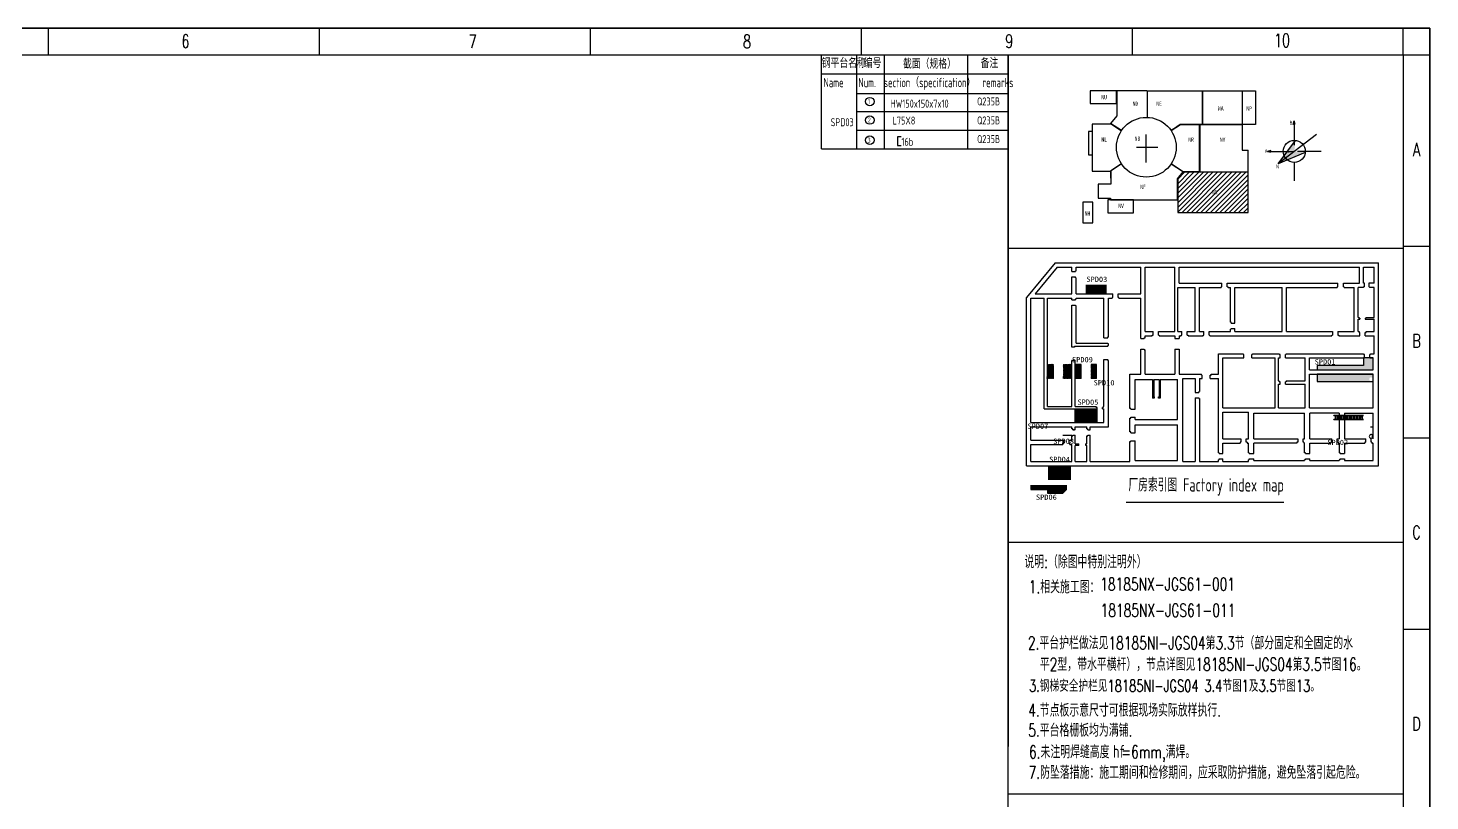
# Model space of a CAD drawing. Extents: x -110916 to 14423, y -159679 to 774005.
# Drawn here: x -58267 to -5716, y 456168 to 485130 of the extents above; entities that cross this region are included whole.
import ezdxf
from ezdxf.enums import TextEntityAlignment as Align

# ---------------------------------------------------------------- set-up
doc = ezdxf.new("R2010")
doc.units = 0
for name, pattern in [('CENTER', [2, 1.25, -0.25, 0.25, -0.25]), ('CONTINOUS', [0]), ('DASH', [0.35, 0.25, -0.1]), ('DOTE', [2.42, 2, -0.2, 0.02, -0.2]), ('HIDDEN', [0.375, 0.25, -0.125])]:
    doc.linetypes.add(name, pattern=pattern)
doc.layers.get('0').update_dxf_attribs({"linetype": 'CONTINUOUS'})
doc.layers.add('_TSZ_PLOT_MARK', color=1, linetype='CONTINUOUS', plot=False)
for name, color, linetype in [('C77(文本)', 3, 'CONTINUOUS'), ('DEN202303', 1, 'CONTINUOUS'), ('DOTE', 11, 'DOTE'), ('DX条件钢平台', 52, 'CONTINUOUS'), ('NUM', 7, 'CONTINUOUS'), ('PDIM', 3, 'CONTINUOUS'), ('STEEL', 7, 'CONTINUOUS'), ('TEXT', 7, 'CONTINUOUS'), ('Wall', 7, 'CONTINUOUS'), ('图框', 4, 'CONTINOUS'), ('土建', 4, 'CONTINUOUS'), ('墙柱标注', 220, 'CONTINUOUS'), ('房间号', 7, 'CONTINUOUS'), ('指北针', 3, 'CONTINUOUS'), ('梁__虚线', 4, 'DASH'), ('河北布置专业DX条件2015.6.5', 1, 'CONTINUOUS')]:
    doc.layers.add(name, color=color, linetype=linetype)
doc.styles.add('0902', font='tssdeng.shx', dxfattribs={"width": 0.7, "bigfont": 'tssdchn.shx'})
doc.styles.add('1', font='ROMANS', dxfattribs={"width": 0.7, "bigfont": 'HZTXT'})
doc.styles.add('HT', font='simhei.ttf')
doc.styles.add('HZ', font='TXT.shx', dxfattribs={"width": 0.7, "bigfont": 'hz.shx'})
doc.styles.add('S1', font='tssdeng.shx', dxfattribs={"width": 0.7, "bigfont": 'tssdchn.shx'})
doc.styles.add('TSSD_DIMENSION', font='tssdeng.shx', dxfattribs={"width": 0.7, "bigfont": 'Hztxt.shx'})
doc.styles.add('TSSD_Rein', font='Tssdeng.shx', dxfattribs={"width": 0.7, "bigfont": 'hztxt.shx'})
pattern_1 = [(0, (-396132.276, 909223.133), (0, 27.94), [20.32, -7.62]), (90, (-396132.276, 909223.133), (-27.94, 2e-15), [20.32, -7.62])]
pattern_2 = [(0, (-1795296.207, 3137539.48), (0, 27.94), [20.32, -7.62]), (90, (-1795296.207, 3137539.48), (-27.94, 2e-15), [20.32, -7.62])]

# ---------------------------------------------------------------- blocks, each defined once
blk = doc.blocks.new('*U51')
at = {"layer": '图框'}
blk.add_line((0, 500), (0, -500), dxfattribs=at)
blk = doc.blocks.new('*U52')
at = {"color": 0, "linetype": 'ByBlock', "lineweight": -2, "transparency": 16777216}
for p in [(50800, 0), (60960, 0), (71120, 0), (81280, 0), (91440, 0)]:
    blk.add_blockref('*U51', p, dxfattribs=at)
blk = doc.blocks.new('A$C3DE578EB')
at = {"layer": 'Wall', "linetype": 'HIDDEN'}
h = blk.add_hatch(dxfattribs=at)
h.set_pattern_fill('ANSI31', color=2, scale=3, style=0)
h.set_pattern_definition([(45, (-5943.466, 331319.66), (-6.7351921, 6.7351921), [])])
h.paths.add_polyline_path([(4784, 2580), (4754, 2580), (4754, 2540), (4784, 2540)])
h = blk.add_hatch(dxfattribs=at)
h.set_pattern_fill('ANSI31', color=2, scale=3, style=0)
h.set_pattern_definition([(45, (-5755.466, 331319.66), (-6.7351921, 6.7351921), [])])
h.paths.add_polyline_path([(4972, 2580), (4942, 2580), (4942, 2540), (4972, 2540)])
at = {"layer": 'Wall'}
for p, q in [((1071, 7600), (0, 6302)), ((1146, 7440), (321, 6440)), ((1071, 7600), (13192, 7600)), ((1146, 7440), (1700, 7440)), ((1700, 7338), (1700, 7440)), ((1700, 7280), (1700, 7440)), ((1860, 7440), (4282, 7440)), ((1860, 7338), (1860, 7440)), ((1860, 7310), (1860, 7440)), ((4242, 7440), (4282, 7440)), ((4282, 6440), (4282, 7440)), ((4442, 7440), (5552, 7440)), ((4442, 5030), (4442, 7440)), ((5552, 5030), (5552, 7440)), ((5712, 7440), (12472, 7440)), ((5712, 6840), (5712, 7440)), ((12472, 6840), (12472, 7440)), ((12632, 6840), (12632, 7440)), ((12632, 7440), (13032, 7440)), ((13032, 6840), (13032, 7440)), ((13192, 0), (13192, 7600)), ((1700, 7280), (1830, 7280)), ((1700, 6440), (1700, 7080)), ((1700, 7080), (1830, 7080)), ((1830, 7310), (1860, 7310)), ((1830, 7280), (1830, 7310)), ((1830, 7050), (1830, 7080)), ((1830, 7050), (1860, 7050)), ((1860, 6440), (1860, 7050)), ((5712, 6840), (7322, 6840)), ((7322, 6710), (7322, 6840)), ((7522, 6710), (7522, 6840)), ((7522, 6840), (11672, 6840)), ((11672, 6710), (11672, 6840)), ((11872, 6710), (11872, 6840)), ((11872, 6840), (12472, 6840)), ((12662, 6840), (12632, 6840)), ((12662, 6710), (12662, 6840)), ((13032, 6840), (12822, 6840)), ((12822, 6840), (12822, 6710)), ((321, 6440), (1700, 6440)), ((1860, 6440), (3232, 6440)), ((3202, 6310), (3202, 6280)), ((3232, 6310), (3202, 6310)), ((3232, 6310), (3232, 6440)), ((3432, 6440), (4282, 6440)), ((3432, 6310), (3432, 6440)), ((3462, 6310), (3432, 6310)), ((3462, 6280), (3462, 6310)), ((5672, 6680), (6322, 6680)), ((5672, 5030), (5672, 6680)), ((6322, 5030), (6322, 6680)), ((6482, 5030), (6482, 6680)), ((6482, 6680), (7292, 6680)), ((7292, 6710), (7322, 6710)), ((7292, 6680), (7292, 6710)), ((7522, 6710), (7552, 6710)), ((7552, 6680), (7552, 6710)), ((7552, 6680), (7642, 6680)), ((7642, 5380), (7642, 6680)), ((7802, 6680), (9582, 6680)), ((7802, 5350), (7802, 6680)), ((9582, 6460), (9582, 6680)), ((9582, 5030), (9582, 6680)), ((9742, 6680), (11642, 6680)), ((9742, 6460), (9742, 6680)), ((9742, 5030), (9742, 6680)), ((11642, 6680), (11642, 6710)), ((11642, 6710), (11672, 6710)), ((11872, 6710), (11902, 6710)), ((11902, 6680), (11902, 6710)), ((11902, 6680), (12272, 6680)), ((12272, 5030), (12272, 6680)), ((12432, 5560), (12432, 6680)), ((12632, 6680), (12432, 6680)), ((12632, 6680), (12632, 6710)), ((12662, 6710), (12632, 6710)), ((12852, 6710), (12822, 6710)), ((12852, 6710), (12852, 6680)), ((13032, 6680), (12852, 6680)), ((13032, 5560), (13032, 6680)), ((0, 0), (0, 6302)), ((160, 6280), (660, 6280)), ((160, 1620), (160, 6280)), ((660, 2140), (660, 6280)), ((780, 6280), (1700, 6280)), ((780, 2220), (780, 6280)), ((1700, 6220), (1700, 6280)), ((1700, 6220), (1830, 6220)), ((1700, 6020), (1830, 6020)), ((1700, 4480), (1700, 6020)), ((1830, 6220), (1830, 6250)), ((1860, 6250), (1830, 6250)), ((1830, 6020), (1830, 5990)), ((1860, 5990), (1830, 5990)), ((1860, 6280), (2892, 6280)), ((1860, 6250), (1860, 6280)), ((1860, 6250), (1860, 6280)), ((1860, 4600), (1860, 5990)), ((2892, 4800), (2892, 6280)), ((3072, 6280), (3202, 6280)), ((3072, 4830), (3072, 6280)), ((3462, 6280), (4282, 6280)), ((4282, 4770), (4282, 6280)), ((7672, 5380), (7642, 5380)), ((7672, 5350), (7672, 5380)), ((7672, 5350), (7802, 5350)), ((12432, 5560), (12462, 5560)), ((12432, 5500), (12492, 5500)), ((12432, 5030), (12432, 5500)), ((12492, 5530), (12492, 5500)), ((12692, 5530), (12692, 5500)), ((12692, 5500), (13032, 5500)), ((12722, 5560), (13032, 5560)), ((13032, 5030), (13032, 5500)), ((2892, 4800), (3042, 4800)), ((3042, 4800), (3042, 4830)), ((3072, 4830), (3042, 4830)), ((4282, 4770), (4412, 4770)), ((4442, 5030), (4742, 5030)), ((4442, 4870), (4712, 4870)), ((4442, 4800), (4442, 4870)), ((4742, 4900), (4742, 5030)), ((4942, 5030), (5552, 5030)), ((4942, 4900), (4942, 5030)), ((4972, 4870), (5552, 4870)), ((5552, 4870), (5552, 4770)), ((5552, 4770), (5712, 4770)), ((5672, 5030), (5822, 5030)), ((5712, 4870), (5712, 4770)), ((5712, 4870), (5792, 4870)), ((5822, 4900), (5822, 5030)), ((6022, 5030), (6322, 5030)), ((6022, 4900), (6022, 5030)), ((6052, 4870), (6612, 4870)), ((6482, 5030), (6642, 5030)), ((6612, 4870), (6612, 4900)), ((6612, 4900), (6642, 4900)), ((6642, 4900), (6642, 5030)), ((6842, 4900), (6842, 5030)), ((6842, 5030), (7642, 5030)), ((6842, 4900), (6872, 4900)), ((6872, 4870), (6872, 4900)), ((6872, 4870), (11442, 4870)), ((7642, 5030), (7642, 5120)), ((7672, 5120), (7642, 5120)), ((7672, 5150), (7672, 5120)), ((7672, 5150), (7802, 5150)), ((7802, 5030), (7802, 5150)), ((7802, 5030), (9582, 5030)), ((9742, 5030), (11472, 5030)), ((11472, 5030), (11472, 4900)), ((11672, 5030), (12272, 5030)), ((11672, 5030), (11672, 4900)), ((11702, 4870), (12492, 4870)), ((12432, 5030), (12462, 5030)), ((12492, 4870), (12492, 5000)), ((12692, 4870), (12692, 5000)), ((12692, 4870), (13032, 4870)), ((12722, 5030), (13032, 5030)), ((13032, 4200), (13032, 4870)), ((1700, 4450), (1700, 4480)), ((1790, 4450), (1700, 4450)), ((1790, 4480), (3042, 4480)), ((1790, 4480), (1790, 4450)), ((1860, 4600), (2892, 4600)), ((2892, 4600), (3042, 4600)), ((3042, 4600), (3042, 4570)), ((3072, 4570), (3042, 4570)), ((3072, 4510), (3072, 4570)), ((4282, 4370), (4411, 4370)), ((4282, 3430), (4282, 4370)), ((4442, 3430), (4442, 4340)), ((5552, 4370), (5712, 4370)), ((5552, 4370), (5552, 3430)), ((5712, 4370), (5712, 3430)), ((1700, 2220), (1700, 3950)), ((1790, 3950), (1700, 3950)), ((1790, 3920), (1790, 3950)), ((1790, 3920), (1820, 3920)), ((1820, 2220), (1820, 3920)), ((2892, 3980), (3042, 3980)), ((2892, 2220), (2892, 3980)), ((3072, 1460), (3072, 3950)), ((7192, 4200), (8112, 4200)), ((7192, 3430), (7192, 4200)), ((7352, 4040), (8142, 4040)), ((7352, 2170), (7352, 4040)), ((8142, 4040), (8142, 4170)), ((8442, 4040), (8442, 4170)), ((8442, 4040), (9322, 4040)), ((8472, 4200), (9472, 4200)), ((9322, 2170), (9322, 4040)), ((9442, 3180), (9442, 4040)), ((9442, 4040), (9502, 4040)), ((9502, 4040), (9502, 4170)), ((9702, 4040), (9702, 4170)), ((9702, 4040), (10442, 4040)), ((9732, 4200), (12632, 4200)), ((10442, 3180), (10442, 4040)), ((10602, 4040), (12662, 4040)), ((10602, 3600), (10602, 4040)), ((12662, 4040), (12662, 4170)), ((12862, 4040), (12862, 4170)), ((12862, 4040), (12992, 4040)), ((12892, 4200), (13032, 4200)), ((12992, 3600), (12992, 4040)), ((3872, 3430), (4282, 3430)), ((3872, 2150), (3872, 3430)), ((4072, 2120), (4072, 3230)), ((4072, 3230), (4723, 3230)), ((4442, 3430), (5552, 3430)), ((4723, 3230), (4723, 2540)), ((4763, 3230), (4963, 3230)), ((4763, 3230), (4763, 2580)), ((4963, 3230), (4963, 2580)), ((5003, 3230), (5652, 3230)), ((5003, 3230), (5003, 2540)), ((5652, 1740), (5652, 3230)), ((5712, 3430), (6552, 3430)), ((5852, 160), (5852, 3270)), ((5852, 3270), (6322, 3270)), ((6322, 3270), (6322, 2750)), ((6482, 3270), (6482, 2780)), ((6482, 3270), (6582, 3270)), ((6552, 3400), (6552, 3430)), ((6552, 3400), (6582, 3400)), ((6582, 3270), (6582, 3400)), ((6882, 3270), (6882, 3400)), ((6882, 3400), (6912, 3400)), ((6882, 3270), (7192, 3270)), ((6912, 3430), (7192, 3430)), ((6912, 3400), (6912, 3430)), ((7192, 1660), (7192, 3270)), ((9442, 3180), (9472, 3180)), ((9472, 3150), (9472, 3180)), ((9732, 3180), (10442, 3180)), ((9732, 3180), (9732, 3150)), ((10602, 3600), (12992, 3600)), ((10602, 2170), (10602, 3440)), ((10602, 3440), (12992, 3440)), ((12992, 2170), (12992, 3440)), ((6322, 2750), (6452, 2750)), ((6452, 2780), (6482, 2780)), ((6452, 2780), (6452, 2750)), ((9442, 3060), (9502, 3060)), ((9442, 2170), (9442, 3060)), ((9502, 3150), (9472, 3150)), ((9502, 3060), (9502, 3150)), ((9702, 3060), (9702, 3150)), ((9732, 3150), (9702, 3150)), ((9702, 3060), (10442, 3060)), ((10442, 2170), (10442, 3060)), ((660, 2140), (2642, 2140)), ((780, 2220), (1700, 2220)), ((1820, 2220), (2612, 2220)), ((2642, 2140), (2642, 2190)), ((2842, 2140), (2842, 2190)), ((2842, 2140), (2892, 2140)), ((2872, 2220), (2892, 2220)), ((2892, 1620), (2892, 2140)), ((3902, 2120), (4072, 2120)), ((4784, 2540), (4723, 2540)), ((5003, 2540), (4942, 2540)), ((6322, 2550), (6452, 2550)), ((6322, 2550), (6322, 160)), ((6452, 2550), (6452, 2520)), ((6452, 2520), (6482, 2520)), ((6482, 2520), (6482, 160)), ((7352, 2170), (9322, 2170)), ((9442, 2170), (10442, 2170)), ((10602, 2170), (12992, 2170)), ((160, 1620), (2892, 1620)), ((3872, 1270), (3872, 1790)), ((3902, 1820), (4072, 1820)), ((4072, 1740), (4072, 1820)), ((4072, 1740), (5652, 1740)), ((7192, 490), (7192, 1660)), ((7352, 1010), (7352, 2010)), ((7352, 2010), (8312, 2010)), ((7352, 2010), (8312, 2010)), ((8312, 1010), (8312, 2010)), ((8312, 1930), (8312, 2010)), ((8512, 1970), (10422, 1970)), ((8512, 1010), (8512, 1970)), ((8512, 1900), (8512, 1970)), ((10422, 1900), (10422, 1970)), ((10422, 1010), (10422, 1900)), ((11717, 1970), (10622, 1970)), ((10622, 1930), (10622, 1970)), ((10622, 1010), (10622, 1930)), ((11717, 1970), (11717, 1900)), ((11717, 1900), (11717, 1010)), ((11917, 1970), (11917, 1900)), ((11917, 1970), (12992, 1970)), ((11917, 1900), (11917, 1010)), ((12992, 1010), (12992, 1970)), ((160, 1460), (1700, 1460)), ((160, 960), (160, 1460)), ((1700, 1380), (1700, 1460)), ((1700, 960), (1700, 1120)), ((1730, 1350), (1790, 1350)), ((1820, 1350), (1730, 1350)), ((1730, 1150), (1820, 1150)), ((1820, 1460), (2260, 1460)), ((1820, 1350), (1820, 1460)), ((1820, 820), (1820, 1150)), ((2260, 1380), (2260, 1460)), ((2260, 1380), (2290, 1380)), ((2260, 820), (2260, 1120)), ((2260, 1120), (2290, 1120)), ((2290, 1350), (2290, 1380)), ((2290, 1350), (2380, 1350)), ((2290, 1150), (2380, 1150)), ((2290, 1120), (2290, 1150)), ((2380, 1460), (3072, 1460)), ((2380, 1350), (2380, 1460)), ((2380, 160), (2380, 1150)), ((3902, 1240), (4072, 1240)), ((4072, 1240), (4072, 1540)), ((4072, 1540), (5652, 1540)), ((5652, 200), (5652, 1540)), ((160, 960), (1390, 960)), ((160, 160), (160, 800)), ((160, 800), (1360, 800)), ((1360, 800), (1360, 830)), ((1360, 830), (1390, 830)), ((1390, 830), (1390, 960)), ((1590, 960), (1700, 960)), ((1590, 830), (1590, 960)), ((1620, 830), (1590, 830)), ((1620, 800), (1620, 830)), ((1620, 800), (1700, 800)), ((1700, 160), (1700, 800)), ((1820, 820), (1960, 820)), ((1820, 160), (1820, 760)), ((1960, 760), (1820, 760)), ((1960, 760), (1960, 820)), ((2220, 760), (2220, 820)), ((2260, 820), (2220, 820)), ((2260, 760), (2220, 760)), ((2260, 160), (2260, 760)), ((2260, 160), (2260, 760)), ((3872, 160), (3872, 910)), ((3902, 940), (4072, 940)), ((4072, 200), (4072, 940)), ((7352, 850), (8002, 850)), ((7352, 460), (7352, 850)), ((8032, 880), (8002, 880)), ((8002, 880), (8002, 850)), ((8262, 880), (8232, 880)), ((8262, 880), (8262, 850)), ((8262, 850), (8312, 850)), ((8312, 490), (8312, 850)), ((8512, 460), (8512, 850)), ((10132, 850), (8512, 850)), ((10162, 880), (10132, 880)), ((10132, 880), (10132, 850)), ((10392, 880), (10362, 880)), ((10392, 880), (10392, 850)), ((10392, 850), (10422, 850)), ((10422, 490), (10422, 850)), ((10622, 1010), (11437, 1010)), ((10622, 460), (10622, 850)), ((10622, 850), (11407, 850)), ((11437, 880), (11407, 880)), ((11407, 880), (11407, 850)), ((11437, 880), (11437, 1010)), ((11637, 1010), (11717, 1010)), ((11637, 880), (11637, 1010)), ((11667, 880), (11637, 880)), ((11667, 880), (11667, 850)), ((11667, 850), (11717, 850)), ((11717, 850), (11717, 490)), ((11717, 850), (11717, 850)), ((11917, 1010), (12712, 1010)), ((11917, 850), (11917, 460)), ((11917, 850), (12682, 850)), ((12712, 880), (12682, 880)), ((12682, 880), (12682, 850)), ((12712, 880), (12712, 1010)), ((12912, 880), (12912, 1010)), ((12942, 880), (12912, 880)), ((12942, 880), (12942, 850)), ((12942, 850), (12992, 850)), ((12942, 850), (12992, 850)), ((12992, 200), (12992, 850)), ((12992, 850), (12992, 850)), ((0, 0), (13192, 0)), ((160, 160), (1700, 160)), ((1820, 160), (2260, 160)), ((2380, 160), (3872, 160)), ((4072, 200), (5652, 200)), ((5852, 160), (6322, 160)), ((6482, 160), (7192, 160)), ((7222, 490), (7192, 490)), ((7192, 160), (7192, 230)), ((7222, 230), (7192, 230)), ((7222, 460), (7222, 490)), ((7222, 460), (7352, 460)), ((7222, 230), (7222, 260)), ((7222, 260), (7352, 260)), ((7352, 160), (7352, 260)), ((7352, 160), (8312, 160)), ((8342, 490), (8312, 490)), ((8312, 160), (8312, 230)), ((8342, 230), (8312, 230)), ((8342, 460), (8342, 490)), ((8342, 460), (8512, 460)), ((8342, 230), (8342, 260)), ((8342, 260), (8512, 260)), ((8512, 200), (8512, 260)), ((8512, 200), (10422, 200)), ((10452, 490), (10422, 490)), ((10422, 200), (10422, 230)), ((10452, 230), (10422, 230)), ((10452, 460), (10452, 490)), ((10452, 460), (10622, 460)), ((10452, 230), (10452, 260)), ((10452, 260), (10622, 260)), ((10622, 200), (10622, 260)), ((10622, 200), (11717, 200)), ((11747, 490), (11717, 490)), ((11717, 230), (11717, 200)), ((11747, 230), (11717, 230)), ((11747, 460), (11747, 490)), ((11747, 460), (11917, 460)), ((11747, 230), (11747, 260)), ((11747, 260), (11917, 260)), ((11917, 260), (11917, 200)), ((11917, 200), (12992, 200))]:
    blk.add_line(p, q, dxfattribs=at)
for points in [[(12462, 5560), (12462, 5530)], [(12462, 5530), (12492, 5530)], [(12692, 5530), (12722, 5530), (12722, 5560)], [(3042, 4830), (3072, 4830)], [(3042, 4800), (3042, 4830)], [(4412, 4800), (4442, 4800)], [(4412, 4770), (4412, 4800)], [(4712, 4900), (4742, 4900)], [(4712, 4870), (4712, 4900)], [(4942, 4900), (4972, 4900), (4972, 4870)], [(5792, 4900), (5822, 4900)], [(5792, 4870), (5792, 4900)], [(6022, 4900), (6052, 4900), (6052, 4870)], [(11442, 4900), (11472, 4900)], [(11442, 4870), (11442, 4900)], [(11672, 4900), (11702, 4900), (11702, 4870)], [(12462, 5030), (12462, 5000)], [(12462, 5000), (12492, 5000)], [(12692, 5000), (12722, 5000), (12722, 5030)], [(3042, 4510), (3072, 4510)], [(3042, 4480), (3042, 4510)], [(4411, 4370), (4411, 4340)], [(4412, 4340), (4442, 4340)], [(3072, 3950), (3042, 3950), (3042, 3980)], [(8142, 4170), (8112, 4170), (8112, 4200)], [(8472, 4200), (8472, 4170), (8442, 4170)], [(9502, 4170), (9472, 4170), (9472, 4200)], [(9732, 4200), (9732, 4170), (9702, 4170)], [(12662, 4170), (12632, 4170), (12632, 4200)], [(12892, 4200), (12892, 4170), (12862, 4170)], [(2642, 2190), (2612, 2190), (2612, 2220)], [(2872, 2220), (2872, 2190), (2842, 2190)], [(3902, 2150), (3872, 2150)], [(3902, 2120), (3902, 2150)], [(3872, 1790), (3902, 1790), (3902, 1820)], [(1730, 1380), (1700, 1380)], [(1700, 1120), (1730, 1120), (1730, 1150)], [(1730, 1350), (1730, 1380)], [(3902, 1270), (3872, 1270)], [(3902, 1240), (3902, 1270)], [(3872, 910), (3902, 910), (3902, 940)], [(7352, 1010), (8032, 1010), (8032, 880)], [(8232, 880), (8232, 1010), (8312, 1010)], [(8262, 1010), (8312, 1010)], [(8512, 1010), (10162, 1010), (10162, 880)], [(10362, 880), (10362, 1010), (10422, 1010)], [(10392, 850), (10422, 850)], [(12992, 850), (12992, 850)]]:
    blk.add_lwpolyline(points, dxfattribs=at)
for points in [[(4784, 2540), (4754, 2540), (4754, 2580), (4784, 2580)], [(4972, 2540), (4942, 2540), (4942, 2580), (4972, 2580)]]:
    blk.add_lwpolyline(points, close=True, dxfattribs=at)
at = {"layer": 'Wall', "elevation": 0}
blk.add_lwpolyline([(11717, 850), (11717, 850)], dxfattribs=at)
blk = doc.blocks.new('A$C6CBB1B08')
at = {"layer": '河北布置专业DX条件2015.6.5'}
for p, q in [((631, 197), (64, 197)), ((64, 197), (64, 0)), ((631, 197), (631, 0)), ((64, 0), (631, 0))]:
    blk.add_line(p, q, dxfattribs=at)
blk.add_arc((347, 398), 348, 324.64714, 215.35286, dxfattribs=at)
blk = doc.blocks.new('B202491810562')
at = {"layer": '房间号', "linetype": 'ByBlock', "ltscale": 1000}
h = blk.add_hatch(dxfattribs=at)
h.set_pattern_fill('ANSI31', color=256, scale=1000)
h.set_pattern_definition([(45, (-159094.41, 72680.96), (-88.38835, 88.38835), [])])
h.paths.add_polyline_path([(6193, 1904), (4379, 1904), (3769, 1904), (3554, 1644), (3554, 384), (6193, 384)])
h.paths.add_polyline_path([(4808, 1010), (4808, 1278), (5130, 1278), (5130, 1010)], flags=24)
at = {"linetype": 'CENTER', "ltscale": 1500}
for p, q in [((2379, 2258), (2379, 3311)), ((2014, 2828), (2809, 2828))]:
    blk.add_line(p, q, dxfattribs=at)
at = {"layer": '土建', "color": 1, "linetype": 'ByBlock'}
for p, q in [((270, 4948), (270, 4468)), ((1267, 4948), (270, 4948)), ((1267, 4468), (1267, 4948)), ((2399, 4948), (1271, 4948)), ((1271, 4948), (1271, 4003)), ((2399, 4948), (4487, 4948)), ((2425, 3946), (2425, 4948)), ((4487, 4948), (4487, 3676)), ((4487, 4785), (4487, 4876)), ((4491, 4948), (5977, 4948)), ((4491, 3676), (4491, 4948)), ((5977, 4948), (5977, 3676)), ((5977, 4948), (6473, 4948)), ((5977, 4948), (5977, 3676)), ((6473, 4948), (6473, 3676)), ((270, 4468), (1267, 4468)), ((4487, 4696), (4487, 4725)), ((4487, 3879), (4487, 4648)), ((1073, 3692), (351, 3692)), ((351, 3692), (351, 1932)), ((1447, 3450), (1040, 3719)), ((1271, 4003), (1041, 3719)), ((1041, 3719), (1446, 3449)), ((1446, 3449), (1073, 3692)), ((4487, 3676), (4487, 3819)), ((351, 3424), (211, 3424)), ((211, 3424), (211, 2542)), ((3653, 3676), (3311, 3449)), ((3642, 3669), (3311, 3450)), ((3654, 3672), (3316, 3448)), ((4487, 3676), (3653, 3676)), ((4375, 3672), (3654, 3672)), ((4375, 1908), (4375, 3672)), ((4375, 3672), (4375, 1908)), ((5977, 3672), (4379, 3672)), ((4379, 3672), (4379, 1908)), ((4523, 3672), (4407, 3672)), ((4415, 3676), (4487, 3676)), ((5977, 3676), (4491, 3676)), ((6473, 3676), (5977, 3676)), ((5977, 3672), (5977, 2714)), ((4375, 2924), (4375, 1908)), ((5977, 2714), (6193, 2714)), ((6193, 1908), (6193, 2714)), ((211, 2542), (351, 2542)), ((1025, 1932), (1442, 2208)), ((1448, 2206), (1045, 1939)), ((3763, 1907), (3311, 2208)), ((3763, 1907), (3311, 2207)), ((3316, 2208), (3769, 1908)), ((351, 1932), (1025, 1932)), ((1045, 1939), (1043, 1444)), ((1045, 1668), (1045, 1939)), ((3550, 1645), (3763, 1907)), ((3550, 856), (3550, 1645)), ((3769, 1904), (3554, 1644)), ((3554, 1644), (3554, 384)), ((3769, 1908), (4375, 1908)), ((4375, 1904), (3769, 1904)), ((4375, 1904), (4379, 1904)), ((4379, 1908), (6193, 1908)), ((4379, 1904), (6193, 1904)), ((6193, 384), (6193, 1904)), ((1043, 1444), (577, 1444)), ((577, 1444), (577, 916)), ((376, 764), (0, 764)), ((0, 764), (0, 0)), ((376, 0), (376, 764)), ((577, 916), (1041, 916)), ((942, 852), (942, 372)), ((1897, 852), (942, 852)), ((1041, 916), (1041, 856)), ((1041, 856), (3550, 856)), ((1897, 372), (1897, 852)), ((1897, 372), (1897, 852)), ((0, 0), (376, 0)), ((942, 372), (1897, 372)), ((3554, 384), (6193, 384))]:
    blk.add_line(p, q, dxfattribs=at)
at = {"layer": '土建', "color": 3, "linetype": 'ByBlock'}
for p, q in [((7924, 3717), (7924, 2907)), ((8759, 3310), (7315, 2205)), ((6998, 2673), (7924, 2672)), ((8939, 2672), (8042, 2672)), ((7924, 2259), (7924, 1570))]:
    blk.add_line(p, q, dxfattribs=at)
blk.add_lwpolyline([(8336, 2632), (7315, 2205), (7968, 3083)], dxfattribs=at)
at = {"layer": '土建', "color": 1, "linetype": 'ByBlock'}
blk.add_circle((2379, 2828), 1119, dxfattribs=at)
at = {"layer": '土建', "color": 3, "linetype": 'ByBlock'}
blk.add_circle((7924, 2672), 414, dxfattribs=at)
blk.add_point((7690, 2656), dxfattribs=at)
blk.add_point((7690, 2656), dxfattribs=at)
for points in [[(7968, 3083), (7315, 2205), (7925, 2672)], [(7925, 2672), (8336, 2632), (7315, 2205)]]:
    blk.add_solid(points, dxfattribs=at)
at = {"layer": '指北针'}
for p, q in [((7888, 3681), (7924, 3813)), ((7961, 3681), (7924, 3813)), ((7049, 2709), (6917, 2673)), ((7049, 2636), (6917, 2673))]:
    blk.add_line(p, q, dxfattribs=at)
for points in [[(7924, 3717), (7888, 3681), (7924, 3813)], [(7961, 3681), (7924, 3813), (7924, 3717)], [(7013, 2673), (7049, 2709), (6917, 2673)], [(7049, 2636), (6917, 2673), (7013, 2673)]]:
    blk.add_solid(points, dxfattribs=at)
at = {"color": 0, "linetype": 'ByBlock', "width": 0.8}
for s, p in [('NU', (691, 4623)), ('ND', (1867, 4382)), ('NE', (2752, 4382)), ('NA', (5068, 4203)), ('NP', (6129, 4203)), ('NL', (696, 3042)), ('NB', (1944, 3068)), ('NR', (3952, 3032)), ('NY', (5137, 3032)), ('NF', (2150, 1263)), ('NX', (4841, 1064)), ('NV', (1328, 554)), ('NH', (68, 267))]:
    blk.add_text(s, height=160, dxfattribs=at).set_placement(p)
at = {"layer": '指北针', "style": 'TSSD_DIMENSION', "width": 0.7}
for s, p in [('B', (7753, 3668)), ('A', (6814, 2607)), ('N', (7244, 2033))]:
    blk.add_text(s, height=150, dxfattribs=at).set_placement(p)

msp = doc.modelspace()

# ---------------------------------------------------------------- hatches: boundary and pattern name
at = {"layer": 'DX条件钢平台'}
h = msp.add_hatch(dxfattribs=at)
h.set_pattern_fill('ANSI37', color=256, scale=4, style=0)
h.set_pattern_definition([(45, (-376923.1, 1016641.623), (-8.98025612, 8.98025612), []), (135, (-376923.1, 1016641.623), (-8.98025612, -8.98025612), [])])
h.paths.add_polyline_path([(-19832, 472524), (-20065, 472524), (-20065, 472004), (-19832, 472004)])
h.paths.add_polyline_path([(-19145, 472524), (-19458, 472524), (-19458, 472004), (-19145, 472004)])
h.paths.add_polyline_path([(-18792, 472524), (-19025, 472524), (-19025, 472004), (-18792, 472004)])
h.paths.add_polyline_path([(-18218, 472524), (-18418, 472524), (-18418, 472004), (-18218, 472004)])
at = {"layer": '河北布置专业DX条件2015.6.5'}
h = msp.add_hatch(dxfattribs=at)
h.set_pattern_fill('ANGLE', color=256, scale=4)
h.set_pattern_definition([(0, (-374321.627, 973950.4), (0, 27.94), [20.32, -7.62]), (90, (-374321.627, 973950.4), (-27.94, 2e-15), [20.32, -7.62])])
h.paths.add_polyline_path([(-17846, 475511), (-18590, 475511), (-18590, 475161), (-18746, 475161), (-17846, 475161)])
h = msp.add_hatch(dxfattribs=at)
h.set_pattern_fill('ANGLE', color=256, scale=4)
h.set_pattern_definition(pattern_1)
h.paths.add_polyline_path([(-9943, 472326), (-7843, 472326), (-7843, 472766), (-8203, 472766), (-8203, 472486), (-9943, 472486)])
h = msp.add_hatch(dxfattribs=at)
h.set_pattern_fill('ANGLE', color=256, scale=4)
h.set_pattern_definition(pattern_1)
h.paths.add_polyline_path([(-7843, 471886), (-7843, 472166), (-9943, 472166), (-9943, 471886)])
edge = h.paths.add_edge_path(flags=16)
edge.add_line((-7883, 472030), (-7883, 471917))
edge.add_arc((-7923, 471973), 69.5, 54.6471, 305.3529)
edge.add_line((-7883, 472030), (-7843, 472030))
edge.add_line((-7883, 471917), (-7843, 471917))
edge.add_line((-7843, 471917), (-7843, 472030))
h = msp.add_hatch(dxfattribs=at)
h.set_pattern_fill('ANGLE', color=256, scale=4)
h.set_pattern_definition([(0, (-26778.613, 799946.027), (0, 27.94), [20.32, -7.62]), (90, (-26778.613, 799946.027), (-27.94, 2e-15), [20.32, -7.62])])
h.paths.add_polyline_path([(-18193, 470346), (-18193, 470866), (-19015, 470866), (-19015, 470346)])
h = msp.add_hatch(dxfattribs=at)
h.set_pattern_fill('ANGLE', color=256, scale=4)
h.set_pattern_definition([(0, (-27769.613, 797801.046), (0, 27.94), [20.32, -7.62]), (90, (-27769.613, 797801.046), (-27.94, 2e-15), [20.32, -7.62])])
h.paths.add_polyline_path([(-19184, 468201), (-19184, 468721), (-20006, 468721), (-20006, 468201)])
h = msp.add_hatch(dxfattribs=at)
h.set_pattern_fill('ANGLE', color=256, scale=4)
h.set_pattern_definition(pattern_2)
h.paths.add_polyline_path([(-19335, 467843), (-19335, 468003), (-20675, 468003), (-20675, 467843)])
h = msp.add_hatch(dxfattribs=at)
h.set_pattern_fill('ANGLE', color=256, scale=4)
h.set_pattern_definition(pattern_2)
h.paths.add_polyline_path([(-19335, 467843), (-20055, 467843), (-20055, 467683), (-19495, 467683)])

# ---------------------------------------------------------------- linework, layer by layer
at = {"color": 1}
for p, q in [((-21522, 446981), (-21522, 484130)), ((-21522, 476885), (-6708, 476885)), ((-21522, 465865), (-6708, 465865)), ((-21522, 456441), (-6708, 456441))]:
    msp.add_line(p, q, dxfattribs=at)
for p, q in [((-25677, 481049), (-25677, 480725)), ((-25540, 481049), (-25677, 481049)), ((-25677, 480725), (-25540, 480725))]:
    msp.add_line(p, q)
for centre in [(-26713, 482374), (-26713, 481682), (-26713, 480929)]:
    msp.add_circle(centre, 158)
at = {"layer": '_TSZ_PLOT_MARK'}
msp.add_lwpolyline([(-110816, 425730), (-5716, 425730), (-5716, 485130), (-110816, 485130)], close=True, dxfattribs=at)
msp.add_lwpolyline([(-110816, 425730), (-5716, 425730), (-5716, 485130), (-110816, 485130)], close=True, dxfattribs=at)
at = {"layer": 'DOTE', "color": 0, "linetype": 'ByBlock', "ltscale": 0.1}
for p, q in [((-18792, 472524), (-19025, 472524)), ((-18218, 472524), (-18418, 472524)), ((-18218, 472004), (-18218, 472524)), ((-18792, 472004), (-19025, 472004)), ((-18218, 472004), (-18418, 472004)), ((-9323, 470609), (-9323, 470619)), ((-9323, 470459), (-9323, 470469)), ((-9267, 470609), (-9267, 470469)), ((-9211, 470609), (-9211, 470469)), ((-9155, 470609), (-9155, 470469)), ((-9099, 470609), (-9099, 470469)), ((-9043, 470609), (-9043, 470469)), ((-8987, 470609), (-8987, 470469)), ((-8931, 470609), (-8931, 470469)), ((-8875, 470609), (-8875, 470469)), ((-8819, 470609), (-8819, 470469)), ((-8763, 470609), (-8763, 470469)), ((-8707, 470609), (-8707, 470469)), ((-8651, 470609), (-8651, 470469)), ((-8595, 470609), (-8595, 470469)), ((-8539, 470609), (-8539, 470469)), ((-8483, 470609), (-8483, 470469)), ((-8427, 470609), (-8427, 470469)), ((-8371, 470609), (-8371, 470469)), ((-8315, 470609), (-8315, 470469)), ((-8259, 470609), (-8259, 470469)), ((-19145, 469859), (-19472, 469859)), ((-19495, 467683), (-19335, 467843))]:
    msp.add_line(p, q, dxfattribs=at)
at = {"layer": 'DX条件钢平台'}
for p, q in [((-8386, 470561), (-8247, 470561)), ((-8386, 470561), (-8247, 470561)), ((-8247, 470561), (-8299, 470579)), ((-8247, 470561), (-8299, 470579)), ((-19335, 467843), (-20675, 467843))]:
    msp.add_line(p, q, dxfattribs=at)
at = {"layer": 'NUM', "color": 6, "const_width": 50}
msp.add_lwpolyline([(-17109, 467357), (-11192, 467357)], dxfattribs=at)
msp.add_lwpolyline([(-17109, 467357), (-11192, 467357)], dxfattribs=at)
at = {"layer": 'PDIM'}
for p, q in [((-28522, 480608), (-28522, 484130)), ((-27217, 484130), (-27217, 480608)), ((-26172, 484130), (-26172, 480608)), ((-23046, 484130), (-23046, 480608)), ((-21522, 484130), (-21522, 458208)), ((-21522, 484130), (-21522, 470808)), ((-21522, 484130), (-21522, 463108)), ((-28522, 483408), (-21522, 483408)), ((-27217, 482677), (-21522, 482677)), ((-27217, 482008), (-21522, 482008)), ((-27217, 481308), (-21522, 481308)), ((-28522, 480608), (-21522, 480608))]:
    msp.add_line(p, q, dxfattribs=at)
at = {"layer": 'STEEL', "ltscale": 0.1}
for p, q in [((-9323, 470619), (-8203, 470619)), ((-9323, 470609), (-8203, 470609)), ((-9323, 470469), (-8203, 470469)), ((-9323, 470459), (-8203, 470459))]:
    msp.add_line(p, q, dxfattribs=at)
at = {"layer": '图框'}
for p, q in [((-110816, 485130), (-5716, 485130)), ((-6716, 484130), (-6716, 485130)), ((-5716, 485130), (-5716, 425730)), ((-6716, 484130), (-5716, 484130)), ((-6716, 476955), (-5716, 476955)), ((-6716, 469780), (-5716, 469780)), ((-6716, 462605), (-5716, 462605))]:
    msp.add_line(p, q, dxfattribs=at)
at = {"layer": '图框', "color": 1}
for p, q in [((-108316, 484130), (-6716, 484130)), ((-6716, 484130), (-6716, 426730))]:
    msp.add_line(p, q, dxfattribs=at)
at = {"layer": '土建'}
for p, q in [((-7843, 470181), (-7843, 470621)), ((-7943, 470181), (-7843, 470181))]:
    msp.add_line(p, q, dxfattribs=at)
at = {"layer": '梁__虚线'}
for p, q in [((-9323, 470610), (-8203, 470610)), ((-9323, 470468), (-8203, 470468))]:
    msp.add_line(p, q, dxfattribs=at)
at = {"layer": '河北布置专业DX条件2015.6.5'}
for p, q in [((-18723, 470346), (-18723, 470866)), ((-18193, 470346), (-18193, 470866))]:
    msp.add_line(p, q, dxfattribs=at)
msp.add_lwpolyline([(-9943, 472326), (-7843, 472326), (-7843, 472766), (-8203, 472766), (-8203, 472486), (-9943, 472486)], close=True, dxfattribs=at)
msp.add_lwpolyline([(-7843, 472166), (-9943, 472166), (-9943, 471886), (-7843, 471886), (-7843, 472166)], dxfattribs=at)

# ---------------------------------------------------------------- block references
at = {"linetype": 'Continuous'}
msp.add_blockref('*U52', (-108316, 484630), dxfattribs=at)
at = {"layer": 'DEN202303'}
msp.add_blockref('B202491810562', (-18727, 477835, 0), dxfattribs=at)
at = {"layer": 'DOTE', "color": 0, "linetype": 'ByBlock', "ltscale": 0.1}
msp.add_blockref('A$C3DE578EB', (-20835, 468726), dxfattribs=at)
at = {"layer": '河北布置专业DX条件2015.6.5', "xscale": 0.2, "yscale": 0.2, "zscale": 0.2, "rotation": 90}
msp.add_blockref('A$C6CBB1B08', (-7843, 469759), dxfattribs=at)

# ---------------------------------------------------------------- texts
at = {"ltscale": 99, "style": 'TSSD_Rein', "width": 0.7}
for s, p in [('钢平台名称', (-28516, 483636)), ('编号', (-26939, 483636)), ('截面（规格）', (-25469, 483606)), ('备注', (-22559, 483636))]:
    msp.add_text(s, height=350, dxfattribs=at).set_placement(p)
at = {"style": '0902', "width": 0.7}
for s, p in [('1', (-26707, 482467)), ('2', (-26681, 481775)), ('3', (-26685, 481020))]:
    msp.add_text(s, height=180, dxfattribs=at).set_placement(p, align=Align.TOP_RIGHT)
for s, p in [('HW150x150x7x10', (-25936, 482148)), ('Q235B', (-22690, 482230)), ('SPD03', (-28181, 481450)), ('L75X8', (-25859, 481514)), ('Q235B', (-22690, 481519)), ('16b', (-25527, 480717)), ('Q235B', (-22690, 480819))]:
    msp.add_text(s, height=300, dxfattribs=at).set_placement(p)
at = {"layer": 'C77(文本)', "style": 'TSSD_Rein', "width": 0.7}
for s, p in [('Name', (-28450, 482913)), ('Num.', (-27145, 482913)), ('section（specification）', (-26190, 482913)), ('remarks', (-22490, 482913))]:
    msp.add_text(s, height=350, dxfattribs=at).set_placement(p)
at = {"layer": 'C77(文本)', "color": 4, "style": 'S1', "width": 0.7}
msp.add_text('厂房索引图 Factory index map', height=498.75, dxfattribs=at).set_placement((-17020, 467613, 0), align=Align.BOTTOM_LEFT)
at = {"layer": 'C77(文本)', "color": 7, "linetype": 'Continuous', "style": '1', "width": 0.7}
for s, height, p in [('说明:（除图中特别注明外）', 480, (-20918, 464887)), ('1.相关施工图：', 480, (-20755, 463949)), ('18185NX-JGS61-001', 480, (-18078, 464050)), ('18185NX-JGS61-011', 480, (-18063, 463073)), ('2.平台护栏做法见18185NI-JGS04第3.3节（部分固定和全固定的水', 480, (-20788, 461849)), ('平2型，带水平横杆），节点详图见18185NI-JGS04第3.5节图16。', 480, (-20340, 461045)), ('3.钢梯安全护栏见18185NI-JGS04 3.4节图1及3.5节图13。', 450, (-20745, 460258, 0)), ('4.节点板示意尺寸可根据现场实际放样执行.', 480, (-20775, 459328)), ('5.平台格栅板均为满铺.', 480, (-20775, 458577)), ('6.未注明焊缝高度', 480, (-20746, 457765, 0)), ('=6mm,满焊。', 480, (-17292, 457767, 0)), ('7.防坠落措施：施工期间和检修期间，应采取防护措施，避免坠落引起危险。', 480, (-20761, 456996))]:
    msp.add_text(s, height=height, dxfattribs=at).set_placement(p)
at = {"layer": 'TEXT', "style": 'TSSD_Rein', "width": 0.7}
msp.add_text('h%%142f', height=480, dxfattribs=at).set_placement((-17594, 457786))
at = {"layer": '图框', "style": 'HZ', "width": 0.7}
for s, p in [('6', (-52367, 484384)), ('7', (-41596, 484380)), ('8', (-31316, 484380)), ('9', (-21488, 484384)), ('10', (-11262, 484419)), ('A', (-6220, 480330)), ('B', (-6220, 473155)), ('C', (-6220, 465980)), ('D', (-6220, 458805))]:
    msp.add_text(s, height=500, dxfattribs=at).set_placement(p, align=Align.CENTER)
at = {"layer": '墙柱标注', "style": 'HT'}
for s, p in [('SPD03', (-18593, 475616)), ('SPD09', (-19134, 472605)), ('SPD01', (-10038, 472522)), ('SPD10', (-18323, 471739)), ('SPD05', (-18927, 471012)), ('SPD07', (-20802, 470111)), ('SPD08', (-19840, 469548)), ('SPD02', (-9564, 469503)), ('SPD04', (-19992, 468867)), ('SPD06', (-20485, 467451))]:
    msp.add_text(s, height=200, dxfattribs=at).set_placement(p)

doc.saveas('drawing.dxf')
